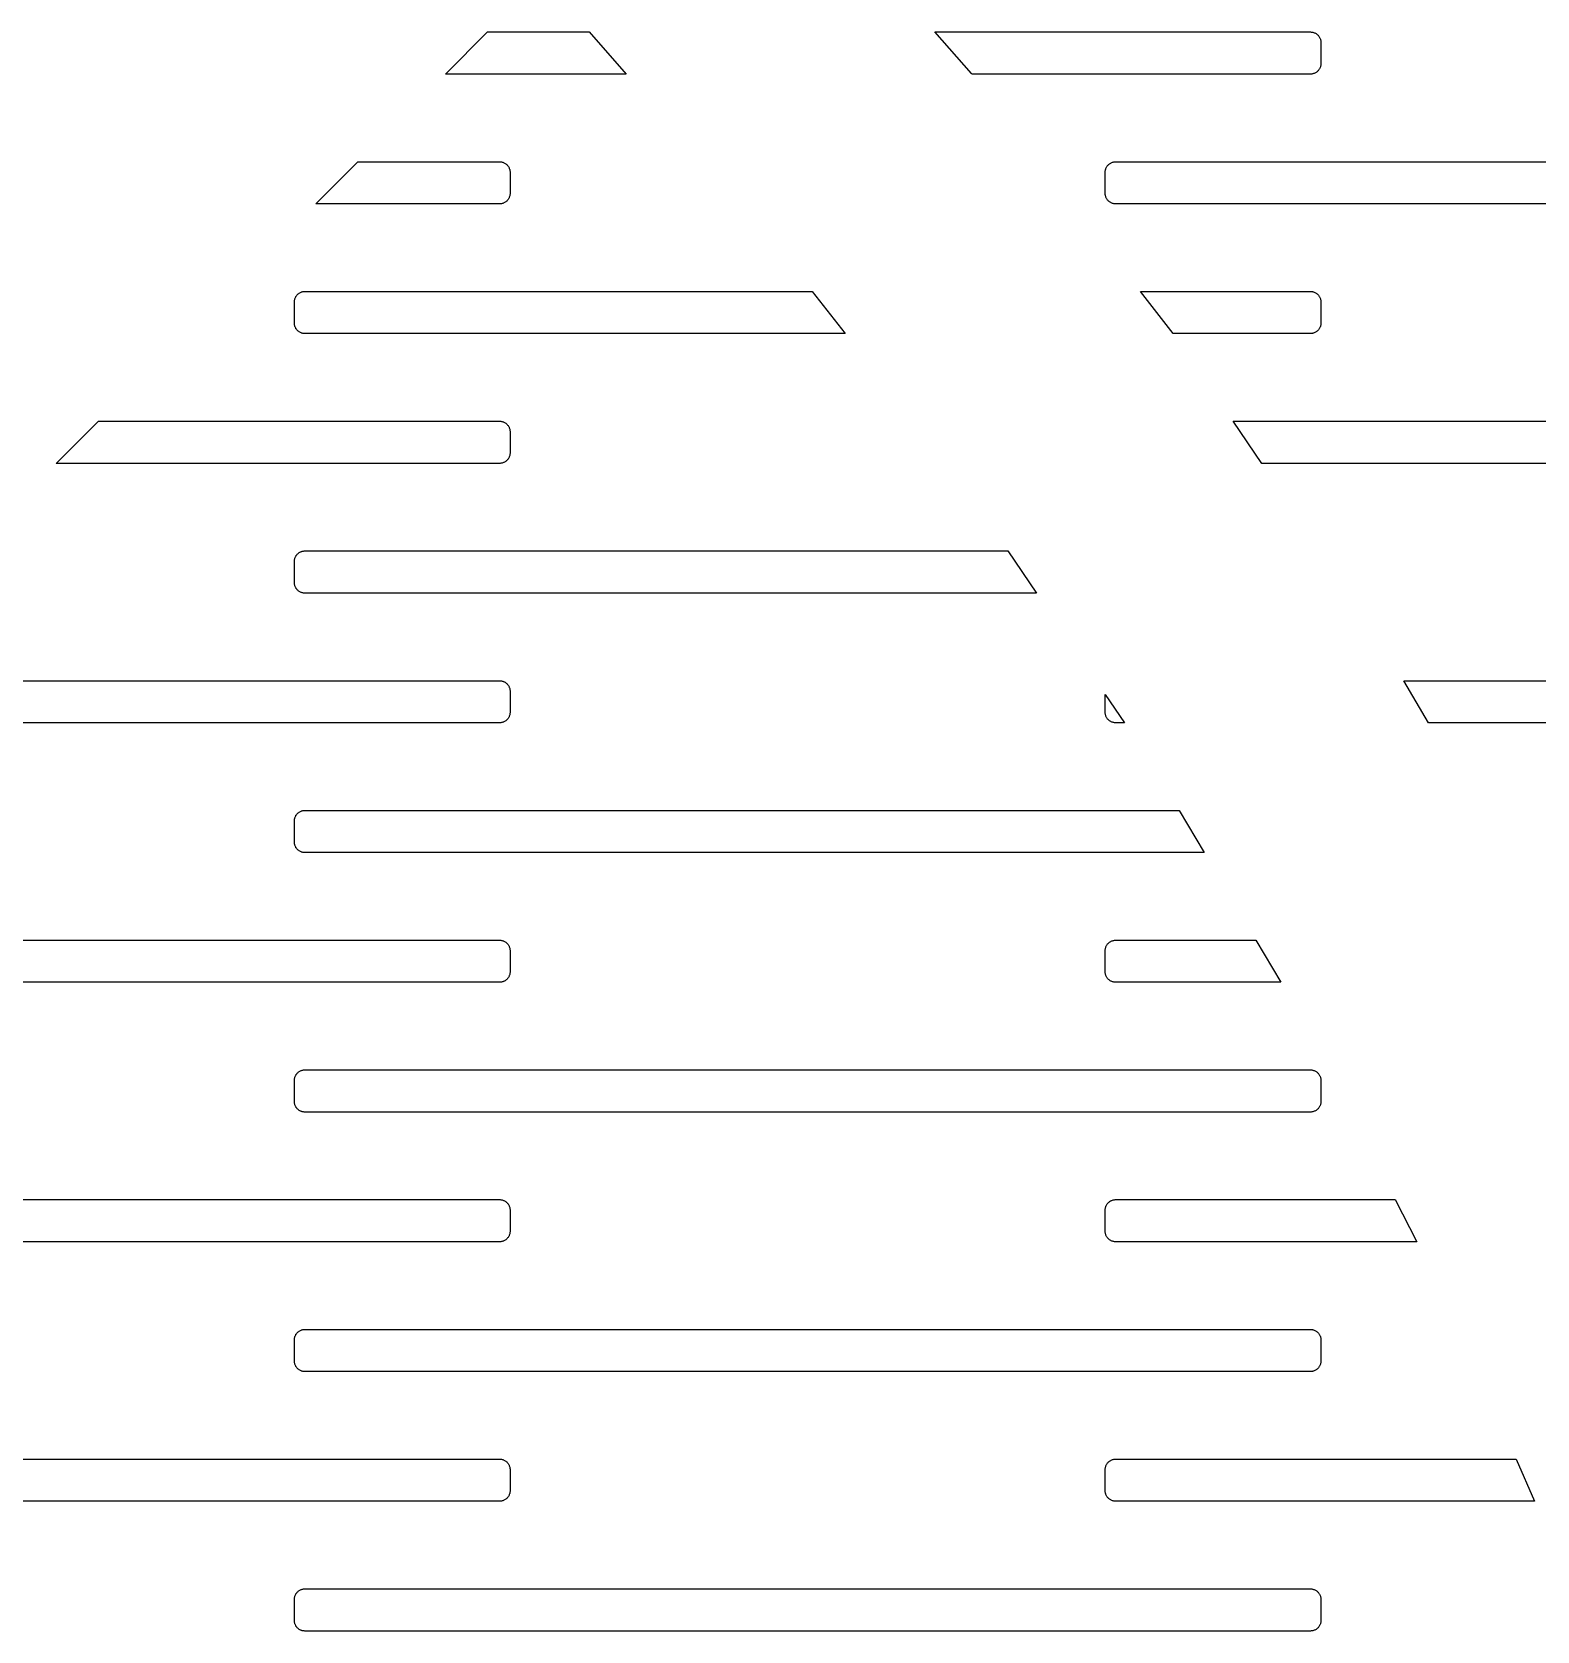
# Model space of a CAD drawing. Header units: metres. Extents: x -218 to 218, y -218 to 218.
# Drawn here: x 97.59 to 143.99, y 56.68 to 105.98 of the extents above; entities that cross this region are included whole.
import ezdxf

# ---------------------------------------------------------------- set-up
doc = ezdxf.new("R2010")
doc.units = ezdxf.units.M

msp = doc.modelspace()

# ---------------------------------------------------------------- linework, layer by layer
for p, q in [((110.335, 104.678), (111.635, 105.978)), ((111.635, 105.978), (114.765, 105.978)), ((114.765, 105.978), (115.911, 104.678)), ((126.555, 104.696), (125.425, 105.978)), ((125.425, 105.978), (137.003, 105.978)), ((137.003, 105.978), (137.023, 105.977)), ((137.023, 105.977), (137.044, 105.975)), ((137.044, 105.975), (137.064, 105.972)), ((137.064, 105.972), (137.084, 105.968)), ((137.084, 105.968), (137.103, 105.962)), ((137.103, 105.962), (137.122, 105.955)), ((137.122, 105.955), (137.141, 105.947)), ((137.141, 105.947), (137.159, 105.938)), ((137.159, 105.938), (137.177, 105.927)), ((137.177, 105.927), (137.194, 105.916)), ((137.194, 105.916), (137.21, 105.903)), ((137.21, 105.903), (137.225, 105.89)), ((137.225, 105.89), (137.24, 105.875)), ((137.24, 105.875), (137.253, 105.86)), ((137.253, 105.86), (137.266, 105.844)), ((137.266, 105.844), (137.277, 105.827)), ((137.277, 105.827), (137.288, 105.809)), ((137.288, 105.809), (137.297, 105.791)), ((137.297, 105.791), (137.305, 105.772)), ((137.305, 105.772), (137.312, 105.753)), ((137.312, 105.753), (137.318, 105.734)), ((137.318, 105.734), (137.322, 105.714)), ((137.322, 105.714), (137.325, 105.694)), ((137.325, 105.694), (137.327, 105.673)), ((137.327, 105.673), (137.328, 105.653)), ((137.328, 105.653), (137.328, 105.003)), ((115.911, 104.678), (110.335, 104.678)), ((126.569, 104.678), (126.555, 104.696)), ((137.003, 104.678), (126.569, 104.678)), ((137.023, 104.678), (137.003, 104.678)), ((137.044, 104.68), (137.023, 104.678)), ((137.064, 104.684), (137.044, 104.68)), ((137.084, 104.688), (137.064, 104.684)), ((137.103, 104.694), (137.084, 104.688)), ((137.122, 104.701), (137.103, 104.694)), ((137.141, 104.709), (137.122, 104.701)), ((137.159, 104.718), (137.141, 104.709)), ((137.177, 104.728), (137.159, 104.718)), ((137.194, 104.74), (137.177, 104.728)), ((137.21, 104.752), (137.194, 104.74)), ((137.225, 104.766), (137.21, 104.752)), ((137.24, 104.78), (137.225, 104.766)), ((137.253, 104.796), (137.24, 104.78)), ((137.266, 104.812), (137.253, 104.796)), ((137.277, 104.829), (137.266, 104.812)), ((137.288, 104.846), (137.277, 104.829)), ((137.297, 104.864), (137.288, 104.846)), ((137.305, 104.883), (137.297, 104.864)), ((137.312, 104.902), (137.305, 104.883)), ((137.318, 104.922), (137.312, 104.902)), ((137.322, 104.942), (137.318, 104.922)), ((137.325, 104.962), (137.322, 104.942)), ((137.327, 104.982), (137.325, 104.962)), ((137.328, 105.003), (137.327, 104.982)), ((106.335, 100.678), (107.635, 101.978)), ((107.635, 101.978), (112.003, 101.978)), ((112.003, 101.978), (112.023, 101.977)), ((112.023, 101.977), (112.044, 101.975)), ((112.044, 101.975), (112.064, 101.972)), ((112.064, 101.972), (112.084, 101.968)), ((112.084, 101.968), (112.103, 101.962)), ((112.103, 101.962), (112.122, 101.955)), ((112.122, 101.955), (112.141, 101.947)), ((112.141, 101.947), (112.159, 101.938)), ((112.159, 101.938), (112.177, 101.927)), ((112.177, 101.927), (112.194, 101.916)), ((112.194, 101.916), (112.21, 101.903)), ((112.21, 101.903), (112.225, 101.89)), ((112.225, 101.89), (112.24, 101.875)), ((112.24, 101.875), (112.253, 101.86)), ((112.253, 101.86), (112.266, 101.844)), ((112.266, 101.844), (112.277, 101.827)), ((112.277, 101.827), (112.288, 101.809)), ((112.288, 101.809), (112.297, 101.791)), ((112.297, 101.791), (112.305, 101.772)), ((112.305, 101.772), (112.312, 101.753)), ((112.312, 101.753), (112.318, 101.734)), ((112.318, 101.734), (112.322, 101.714)), ((112.322, 101.714), (112.325, 101.694)), ((112.325, 101.694), (112.327, 101.673)), ((112.327, 101.673), (112.328, 101.653)), ((112.328, 101.653), (112.328, 101.003)), ((130.678, 101.673), (130.68, 101.694)), ((130.678, 101.653), (130.678, 101.673)), ((130.678, 101.003), (130.678, 101.653)), ((130.68, 101.694), (130.684, 101.714)), ((130.684, 101.714), (130.688, 101.734)), ((130.688, 101.734), (130.694, 101.753)), ((130.694, 101.753), (130.701, 101.772)), ((130.701, 101.772), (130.709, 101.791)), ((130.709, 101.791), (130.718, 101.809)), ((130.718, 101.809), (130.728, 101.827)), ((130.728, 101.827), (130.74, 101.844)), ((130.74, 101.844), (130.752, 101.86)), ((130.752, 101.86), (130.766, 101.875)), ((130.766, 101.875), (130.78, 101.89)), ((130.78, 101.89), (130.796, 101.903)), ((130.796, 101.903), (130.812, 101.916)), ((130.812, 101.916), (130.829, 101.927)), ((130.829, 101.927), (130.846, 101.938)), ((130.846, 101.938), (130.864, 101.947)), ((130.864, 101.947), (130.883, 101.955)), ((130.883, 101.955), (130.902, 101.962)), ((130.902, 101.962), (130.922, 101.968)), ((130.922, 101.968), (130.942, 101.972)), ((130.942, 101.972), (130.962, 101.975)), ((130.962, 101.975), (130.982, 101.977)), ((130.982, 101.977), (131.003, 101.978)), ((131.003, 101.978), (162.003, 101.978)), ((112.003, 100.678), (106.335, 100.678)), ((112.023, 100.678), (112.003, 100.678)), ((112.044, 100.68), (112.023, 100.678)), ((112.064, 100.684), (112.044, 100.68)), ((112.084, 100.688), (112.064, 100.684)), ((112.103, 100.694), (112.084, 100.688)), ((112.122, 100.701), (112.103, 100.694)), ((112.141, 100.709), (112.122, 100.701)), ((112.159, 100.718), (112.141, 100.709)), ((112.177, 100.728), (112.159, 100.718)), ((112.194, 100.74), (112.177, 100.728)), ((112.21, 100.752), (112.194, 100.74)), ((112.225, 100.766), (112.21, 100.752)), ((112.24, 100.78), (112.225, 100.766)), ((112.253, 100.796), (112.24, 100.78)), ((112.266, 100.812), (112.253, 100.796)), ((112.277, 100.829), (112.266, 100.812)), ((112.288, 100.846), (112.277, 100.829)), ((112.297, 100.864), (112.288, 100.846)), ((112.305, 100.883), (112.297, 100.864)), ((112.312, 100.902), (112.305, 100.883)), ((112.318, 100.922), (112.312, 100.902)), ((112.322, 100.942), (112.318, 100.922)), ((112.325, 100.962), (112.322, 100.942)), ((112.327, 100.982), (112.325, 100.962)), ((112.328, 101.003), (112.327, 100.982)), ((130.678, 100.982), (130.678, 101.003)), ((130.68, 100.962), (130.678, 100.982)), ((130.684, 100.942), (130.68, 100.962)), ((130.688, 100.922), (130.684, 100.942)), ((130.694, 100.902), (130.688, 100.922)), ((130.701, 100.883), (130.694, 100.902)), ((130.709, 100.864), (130.701, 100.883)), ((130.718, 100.846), (130.709, 100.864)), ((130.728, 100.829), (130.718, 100.846)), ((130.74, 100.812), (130.728, 100.829)), ((130.752, 100.796), (130.74, 100.812)), ((130.766, 100.78), (130.752, 100.796)), ((130.78, 100.766), (130.766, 100.78)), ((130.796, 100.752), (130.78, 100.766)), ((130.812, 100.74), (130.796, 100.752)), ((130.829, 100.728), (130.812, 100.74)), ((130.846, 100.718), (130.829, 100.728)), ((130.864, 100.709), (130.846, 100.718)), ((130.883, 100.701), (130.864, 100.709)), ((130.902, 100.694), (130.883, 100.701)), ((130.922, 100.688), (130.902, 100.694)), ((130.942, 100.684), (130.922, 100.688)), ((130.962, 100.68), (130.942, 100.684)), ((130.982, 100.678), (130.962, 100.68)), ((131.003, 100.678), (130.982, 100.678)), ((162.003, 100.678), (131.003, 100.678)), ((105.678, 97.6732), (105.68, 97.6935)), ((105.678, 97.6528), (105.678, 97.6732)), ((105.678, 97.0028), (105.678, 97.6528)), ((105.68, 97.6935), (105.684, 97.7137)), ((105.684, 97.7137), (105.688, 97.7336)), ((105.688, 97.7336), (105.694, 97.7532)), ((105.694, 97.7532), (105.701, 97.7724)), ((105.701, 97.7724), (105.709, 97.7912)), ((105.709, 97.7912), (105.718, 97.8094)), ((105.718, 97.8094), (105.728, 97.8269)), ((105.728, 97.8269), (105.74, 97.8438)), ((105.74, 97.8438), (105.752, 97.86)), ((105.752, 97.86), (105.766, 97.8753)), ((105.766, 97.8753), (105.78, 97.8897)), ((105.78, 97.8897), (105.796, 97.9032)), ((105.796, 97.9032), (105.812, 97.9157)), ((105.812, 97.9157), (105.829, 97.9272)), ((105.829, 97.9272), (105.846, 97.9376)), ((105.846, 97.9376), (105.864, 97.9469)), ((105.864, 97.9469), (105.883, 97.955)), ((105.883, 97.955), (105.902, 97.9619)), ((105.902, 97.9619), (105.922, 97.9676)), ((105.922, 97.9676), (105.942, 97.972)), ((105.942, 97.972), (105.962, 97.9752)), ((105.962, 97.9752), (105.982, 97.9772)), ((105.982, 97.9772), (106.003, 97.9778)), ((106.003, 97.9778), (121.646, 97.9778)), ((121.646, 97.9778), (122.655, 96.6778)), ((132.774, 96.6778), (131.766, 97.9778)), ((131.766, 97.9778), (137.003, 97.9778)), ((137.003, 97.9778), (137.023, 97.9772)), ((137.023, 97.9772), (137.044, 97.9752)), ((137.044, 97.9752), (137.064, 97.972)), ((137.064, 97.972), (137.084, 97.9676)), ((137.084, 97.9676), (137.103, 97.9619)), ((137.103, 97.9619), (137.122, 97.955)), ((137.122, 97.955), (137.141, 97.9469)), ((137.141, 97.9469), (137.159, 97.9376)), ((137.159, 97.9376), (137.177, 97.9272)), ((137.177, 97.9272), (137.194, 97.9157)), ((137.194, 97.9157), (137.21, 97.9032)), ((137.21, 97.9032), (137.225, 97.8897)), ((137.225, 97.8897), (137.24, 97.8753)), ((137.24, 97.8753), (137.253, 97.86)), ((137.253, 97.86), (137.266, 97.8438)), ((137.266, 97.8438), (137.277, 97.8269)), ((137.277, 97.8269), (137.288, 97.8094)), ((137.288, 97.8094), (137.297, 97.7912)), ((137.297, 97.7912), (137.305, 97.7724)), ((137.305, 97.7724), (137.312, 97.7532)), ((137.312, 97.7532), (137.318, 97.7336)), ((137.318, 97.7336), (137.322, 97.7137)), ((137.322, 97.7137), (137.325, 97.6935)), ((137.325, 97.6935), (137.327, 97.6732)), ((137.327, 97.6732), (137.328, 97.6528)), ((137.328, 97.6528), (137.328, 97.0028)), ((105.678, 96.9824), (105.678, 97.0028)), ((105.68, 96.9621), (105.678, 96.9824)), ((105.684, 96.9419), (105.68, 96.9621)), ((105.688, 96.922), (105.684, 96.9419)), ((105.694, 96.9024), (105.688, 96.922)), ((105.701, 96.8831), (105.694, 96.9024)), ((105.709, 96.8644), (105.701, 96.8831)), ((105.718, 96.8462), (105.709, 96.8644)), ((105.728, 96.8287), (105.718, 96.8462)), ((105.74, 96.8118), (105.728, 96.8287)), ((105.752, 96.7956), (105.74, 96.8118)), ((105.766, 96.7803), (105.752, 96.7956)), ((105.78, 96.7659), (105.766, 96.7803)), ((105.796, 96.7524), (105.78, 96.7659)), ((105.812, 96.7399), (105.796, 96.7524)), ((105.829, 96.7284), (105.812, 96.7399)), ((105.846, 96.718), (105.829, 96.7284)), ((105.864, 96.7087), (105.846, 96.718)), ((105.883, 96.7006), (105.864, 96.7087)), ((105.902, 96.6937), (105.883, 96.7006)), ((105.922, 96.688), (105.902, 96.6937)), ((105.942, 96.6835), (105.922, 96.688)), ((105.962, 96.6804), (105.942, 96.6835)), ((105.982, 96.6784), (105.962, 96.6804)), ((106.003, 96.6778), (105.982, 96.6784)), ((122.655, 96.6778), (106.003, 96.6778)), ((137.003, 96.6778), (132.774, 96.6778)), ((137.023, 96.6784), (137.003, 96.6778)), ((137.044, 96.6804), (137.023, 96.6784)), ((137.064, 96.6835), (137.044, 96.6804)), ((137.084, 96.688), (137.064, 96.6835)), ((137.103, 96.6937), (137.084, 96.688)), ((137.122, 96.7006), (137.103, 96.6937)), ((137.141, 96.7087), (137.122, 96.7006)), ((137.159, 96.718), (137.141, 96.7087)), ((137.177, 96.7284), (137.159, 96.718)), ((137.194, 96.7399), (137.177, 96.7284)), ((137.21, 96.7524), (137.194, 96.7399)), ((137.225, 96.7659), (137.21, 96.7524)), ((137.24, 96.7803), (137.225, 96.7659)), ((137.253, 96.7956), (137.24, 96.7803)), ((137.266, 96.8118), (137.253, 96.7956)), ((137.277, 96.8287), (137.266, 96.8118)), ((137.288, 96.8462), (137.277, 96.8287)), ((137.297, 96.8644), (137.288, 96.8462)), ((137.305, 96.8831), (137.297, 96.8644)), ((137.312, 96.9024), (137.305, 96.8831)), ((137.318, 96.922), (137.312, 96.9024)), ((137.322, 96.9419), (137.318, 96.922)), ((137.325, 96.9621), (137.322, 96.9419)), ((137.327, 96.9824), (137.325, 96.9621)), ((137.328, 97.0028), (137.327, 96.9824)), ((98.3347, 92.6778), (99.6346, 93.9778)), ((99.6346, 93.9778), (112.003, 93.9778)), ((112.003, 93.9778), (112.023, 93.9772)), ((112.023, 93.9772), (112.044, 93.9752)), ((112.044, 93.9752), (112.064, 93.972)), ((112.064, 93.972), (112.084, 93.9676)), ((112.084, 93.9676), (112.103, 93.9619)), ((112.103, 93.9619), (112.122, 93.955)), ((112.122, 93.955), (112.141, 93.9469)), ((112.141, 93.9469), (112.159, 93.9376)), ((112.159, 93.9376), (112.177, 93.9272)), ((112.177, 93.9272), (112.194, 93.9157)), ((112.194, 93.9157), (112.21, 93.9032)), ((112.21, 93.9032), (112.225, 93.8897)), ((112.225, 93.8897), (112.24, 93.8753)), ((112.24, 93.8753), (112.253, 93.86)), ((112.253, 93.86), (112.266, 93.8438)), ((112.266, 93.8438), (112.277, 93.8269)), ((112.277, 93.8269), (112.288, 93.8094)), ((112.288, 93.8094), (112.297, 93.7912)), ((112.297, 93.7912), (112.305, 93.7724)), ((112.305, 93.7724), (112.312, 93.7532)), ((112.312, 93.7532), (112.318, 93.7336)), ((112.318, 93.7336), (112.322, 93.7137)), ((112.322, 93.7137), (112.325, 93.6935)), ((112.325, 93.6935), (112.327, 93.6732)), ((112.327, 93.6732), (112.328, 93.6528)), ((135.506, 92.6778), (134.622, 93.9778)), ((134.622, 93.9778), (162.003, 93.9778)), ((112.328, 93.6528), (112.328, 93.0028)), ((112.084, 92.688), (112.064, 92.6835)), ((112.103, 92.6937), (112.084, 92.688)), ((112.122, 92.7006), (112.103, 92.6937)), ((112.141, 92.7087), (112.122, 92.7006)), ((112.159, 92.718), (112.141, 92.7087)), ((112.177, 92.7284), (112.159, 92.718)), ((112.194, 92.7399), (112.177, 92.7284)), ((112.21, 92.7524), (112.194, 92.7399)), ((112.225, 92.7659), (112.21, 92.7524)), ((112.24, 92.7803), (112.225, 92.7659)), ((112.253, 92.7956), (112.24, 92.7803)), ((112.266, 92.8118), (112.253, 92.7956)), ((112.277, 92.8287), (112.266, 92.8118)), ((112.288, 92.8462), (112.277, 92.8287)), ((112.297, 92.8644), (112.288, 92.8462)), ((112.305, 92.8831), (112.297, 92.8644)), ((112.312, 92.9024), (112.305, 92.8831)), ((112.318, 92.922), (112.312, 92.9024)), ((112.322, 92.9419), (112.318, 92.922)), ((112.325, 92.9621), (112.322, 92.9419)), ((112.327, 92.9824), (112.325, 92.9621)), ((112.328, 93.0028), (112.327, 92.9824)), ((112.003, 92.6778), (98.3347, 92.6778)), ((112.023, 92.6784), (112.003, 92.6778)), ((112.044, 92.6804), (112.023, 92.6784)), ((112.064, 92.6835), (112.044, 92.6804)), ((162.003, 92.6778), (135.506, 92.6778)), ((105.684, 89.7137), (105.688, 89.7336)), ((105.688, 89.7336), (105.694, 89.7532)), ((105.694, 89.7532), (105.701, 89.7724)), ((105.701, 89.7724), (105.709, 89.7912)), ((105.709, 89.7912), (105.718, 89.8094)), ((105.718, 89.8094), (105.728, 89.8269)), ((105.728, 89.8269), (105.74, 89.8438)), ((105.74, 89.8438), (105.752, 89.86)), ((105.752, 89.86), (105.766, 89.8753)), ((105.766, 89.8753), (105.78, 89.8897)), ((105.78, 89.8897), (105.796, 89.9032)), ((105.796, 89.9032), (105.812, 89.9157)), ((105.812, 89.9157), (105.829, 89.9272)), ((105.829, 89.9272), (105.846, 89.9376)), ((105.846, 89.9376), (105.864, 89.9469)), ((105.864, 89.9469), (105.883, 89.955)), ((105.883, 89.955), (105.902, 89.9619)), ((105.902, 89.9619), (105.922, 89.9676)), ((105.922, 89.9676), (105.942, 89.972)), ((105.942, 89.972), (105.962, 89.9752)), ((105.962, 89.9752), (105.982, 89.9772)), ((105.982, 89.9772), (106.003, 89.9778)), ((106.003, 89.9778), (127.673, 89.9778)), ((127.673, 89.9778), (128.556, 88.6778)), ((105.678, 89.6732), (105.68, 89.6935)), ((105.678, 89.6528), (105.678, 89.6732)), ((105.678, 89.0028), (105.678, 89.6528)), ((105.68, 89.6935), (105.684, 89.7137)), ((105.678, 88.9824), (105.678, 89.0028)), ((105.68, 88.9621), (105.678, 88.9824)), ((105.684, 88.9419), (105.68, 88.9621)), ((105.688, 88.922), (105.684, 88.9419)), ((105.694, 88.9024), (105.688, 88.922)), ((105.701, 88.8831), (105.694, 88.9024)), ((105.709, 88.8644), (105.701, 88.8831)), ((105.718, 88.8462), (105.709, 88.8644)), ((105.728, 88.8287), (105.718, 88.8462)), ((105.74, 88.8118), (105.728, 88.8287)), ((105.752, 88.7956), (105.74, 88.8118)), ((105.766, 88.7803), (105.752, 88.7956)), ((105.78, 88.7659), (105.766, 88.7803)), ((105.796, 88.7524), (105.78, 88.7659)), ((105.812, 88.7399), (105.796, 88.7524)), ((105.829, 88.7284), (105.812, 88.7399)), ((105.846, 88.718), (105.829, 88.7284)), ((105.864, 88.7087), (105.846, 88.718)), ((105.883, 88.7006), (105.864, 88.7087)), ((105.902, 88.6937), (105.883, 88.7006)), ((105.922, 88.688), (105.902, 88.6937)), ((105.942, 88.6835), (105.922, 88.688)), ((105.962, 88.6804), (105.942, 88.6835)), ((105.982, 88.6784), (105.962, 88.6804)), ((106.003, 88.6778), (105.982, 88.6784)), ((128.556, 88.6778), (106.003, 88.6778)), ((91.6346, 85.9778), (112.003, 85.9778)), ((112.003, 85.9778), (112.023, 85.9772)), ((112.023, 85.9772), (112.044, 85.9752)), ((112.044, 85.9752), (112.064, 85.972)), ((112.064, 85.972), (112.084, 85.9676)), ((112.084, 85.9676), (112.103, 85.9619)), ((112.103, 85.9619), (112.122, 85.955)), ((112.122, 85.955), (112.141, 85.9469)), ((112.141, 85.9469), (112.159, 85.9376)), ((112.159, 85.9376), (112.177, 85.9272)), ((112.177, 85.9272), (112.194, 85.9157)), ((112.194, 85.9157), (112.21, 85.9032)), ((112.21, 85.9032), (112.225, 85.8897)), ((112.225, 85.8897), (112.24, 85.8753)), ((112.24, 85.8753), (112.253, 85.86)), ((112.253, 85.86), (112.266, 85.8438)), ((112.266, 85.8438), (112.277, 85.8269)), ((112.277, 85.8269), (112.288, 85.8094)), ((112.288, 85.8094), (112.297, 85.7912)), ((112.297, 85.7912), (112.305, 85.7724)), ((140.649, 84.6778), (139.88, 85.9778)), ((139.88, 85.9778), (162.003, 85.9778)), ((112.305, 85.7724), (112.312, 85.7532)), ((112.312, 85.7532), (112.318, 85.7336)), ((112.318, 85.7336), (112.322, 85.7137)), ((112.322, 85.7137), (112.325, 85.6935)), ((112.325, 85.6935), (112.327, 85.6732)), ((112.327, 85.6732), (112.328, 85.6528)), ((112.328, 85.6528), (112.328, 85.0028)), ((130.678, 85.0028), (130.678, 85.5562)), ((130.678, 85.5562), (131.275, 84.6778)), ((112.266, 84.8118), (112.253, 84.7956)), ((112.277, 84.8287), (112.266, 84.8118)), ((112.288, 84.8462), (112.277, 84.8287)), ((112.297, 84.8644), (112.288, 84.8462)), ((112.305, 84.8831), (112.297, 84.8644)), ((112.312, 84.9024), (112.305, 84.8831)), ((112.318, 84.922), (112.312, 84.9024)), ((112.322, 84.9419), (112.318, 84.922)), ((112.325, 84.9621), (112.322, 84.9419)), ((112.327, 84.9824), (112.325, 84.9621)), ((112.328, 85.0028), (112.327, 84.9824)), ((130.678, 84.9824), (130.678, 85.0028)), ((130.68, 84.9621), (130.678, 84.9824)), ((130.684, 84.9419), (130.68, 84.9621)), ((130.688, 84.922), (130.684, 84.9419)), ((130.694, 84.9024), (130.688, 84.922)), ((130.701, 84.8831), (130.694, 84.9024)), ((130.709, 84.8644), (130.701, 84.8831)), ((130.718, 84.8462), (130.709, 84.8644)), ((130.728, 84.8287), (130.718, 84.8462)), ((130.74, 84.8118), (130.728, 84.8287)), ((130.752, 84.7956), (130.74, 84.8118)), ((112.003, 84.6778), (90.3347, 84.6778)), ((112.023, 84.6784), (112.003, 84.6778)), ((112.044, 84.6804), (112.023, 84.6784)), ((112.064, 84.6835), (112.044, 84.6804)), ((112.084, 84.688), (112.064, 84.6835)), ((112.103, 84.6937), (112.084, 84.688)), ((112.122, 84.7006), (112.103, 84.6937)), ((112.141, 84.7087), (112.122, 84.7006)), ((112.159, 84.718), (112.141, 84.7087)), ((112.177, 84.7284), (112.159, 84.718)), ((112.194, 84.7399), (112.177, 84.7284)), ((112.21, 84.7524), (112.194, 84.7399)), ((112.225, 84.7659), (112.21, 84.7524)), ((112.24, 84.7803), (112.225, 84.7659)), ((112.253, 84.7956), (112.24, 84.7803)), ((130.766, 84.7803), (130.752, 84.7956)), ((130.78, 84.7659), (130.766, 84.7803)), ((130.796, 84.7524), (130.78, 84.7659)), ((130.812, 84.7399), (130.796, 84.7524)), ((130.829, 84.7284), (130.812, 84.7399)), ((130.846, 84.718), (130.829, 84.7284)), ((130.864, 84.7087), (130.846, 84.718)), ((130.883, 84.7006), (130.864, 84.7087)), ((130.902, 84.6937), (130.883, 84.7006)), ((130.922, 84.688), (130.902, 84.6937)), ((130.942, 84.6835), (130.922, 84.688)), ((130.962, 84.6804), (130.942, 84.6835)), ((130.982, 84.6784), (130.962, 84.6804)), ((131.003, 84.6778), (130.982, 84.6784)), ((131.275, 84.6778), (131.003, 84.6778)), ((162.003, 84.6778), (140.649, 84.6778)), ((105.728, 81.8269), (105.74, 81.8438)), ((105.74, 81.8438), (105.752, 81.86)), ((105.752, 81.86), (105.766, 81.8753)), ((105.766, 81.8753), (105.78, 81.8897)), ((105.78, 81.8897), (105.796, 81.9032)), ((105.796, 81.9032), (105.812, 81.9157)), ((105.812, 81.9157), (105.829, 81.9272)), ((105.829, 81.9272), (105.846, 81.9376)), ((105.846, 81.9376), (105.864, 81.9469)), ((105.864, 81.9469), (105.883, 81.955)), ((105.883, 81.955), (105.902, 81.9619)), ((105.902, 81.9619), (105.922, 81.9676)), ((105.922, 81.9676), (105.942, 81.972)), ((105.942, 81.972), (105.962, 81.9752)), ((105.962, 81.9752), (105.982, 81.9772)), ((105.982, 81.9772), (106.003, 81.9778)), ((106.003, 81.9778), (132.956, 81.9778)), ((132.956, 81.9778), (133.725, 80.6778)), ((105.678, 81.6732), (105.68, 81.6935)), ((105.678, 81.6528), (105.678, 81.6732)), ((105.678, 81.0028), (105.678, 81.6528)), ((105.68, 81.6935), (105.684, 81.7137)), ((105.684, 81.7137), (105.688, 81.7336)), ((105.688, 81.7336), (105.694, 81.7532)), ((105.694, 81.7532), (105.701, 81.7724)), ((105.701, 81.7724), (105.709, 81.7912)), ((105.709, 81.7912), (105.718, 81.8094)), ((105.718, 81.8094), (105.728, 81.8269)), ((105.678, 80.9824), (105.678, 81.0028)), ((105.68, 80.9621), (105.678, 80.9824)), ((105.684, 80.9419), (105.68, 80.9621)), ((105.688, 80.922), (105.684, 80.9419)), ((105.694, 80.9024), (105.688, 80.922)), ((105.701, 80.8831), (105.694, 80.9024)), ((105.709, 80.8644), (105.701, 80.8831)), ((105.718, 80.8462), (105.709, 80.8644)), ((105.728, 80.8287), (105.718, 80.8462)), ((105.74, 80.8118), (105.728, 80.8287)), ((105.752, 80.7956), (105.74, 80.8118)), ((105.766, 80.7803), (105.752, 80.7956)), ((105.78, 80.7659), (105.766, 80.7803)), ((105.796, 80.7524), (105.78, 80.7659)), ((105.812, 80.7399), (105.796, 80.7524)), ((105.829, 80.7284), (105.812, 80.7399)), ((105.846, 80.718), (105.829, 80.7284)), ((105.864, 80.7087), (105.846, 80.718)), ((105.883, 80.7006), (105.864, 80.7087)), ((105.902, 80.6937), (105.883, 80.7006)), ((105.922, 80.688), (105.902, 80.6937)), ((105.942, 80.6835), (105.922, 80.688)), ((105.962, 80.6804), (105.942, 80.6835)), ((105.982, 80.6784), (105.962, 80.6804)), ((106.003, 80.6778), (105.982, 80.6784)), ((133.725, 80.6778), (106.003, 80.6778)), ((83.6346, 77.9778), (112.003, 77.9778)), ((112.003, 77.9778), (112.023, 77.9772)), ((112.023, 77.9772), (112.044, 77.9752)), ((112.044, 77.9752), (112.064, 77.972)), ((112.064, 77.972), (112.084, 77.9676)), ((112.084, 77.9676), (112.103, 77.9619)), ((112.103, 77.9619), (112.122, 77.955)), ((112.122, 77.955), (112.141, 77.9469)), ((112.141, 77.9469), (112.159, 77.9376)), ((112.159, 77.9376), (112.177, 77.9272)), ((112.177, 77.9272), (112.194, 77.9157)), ((112.194, 77.9157), (112.21, 77.9032)), ((112.21, 77.9032), (112.225, 77.8897)), ((130.78, 77.8897), (130.796, 77.9032)), ((130.796, 77.9032), (130.812, 77.9157)), ((130.812, 77.9157), (130.829, 77.9272)), ((130.829, 77.9272), (130.846, 77.9376)), ((130.846, 77.9376), (130.864, 77.9469)), ((130.864, 77.9469), (130.883, 77.955)), ((130.883, 77.955), (130.902, 77.9619)), ((130.902, 77.9619), (130.922, 77.9676)), ((130.922, 77.9676), (130.942, 77.972)), ((130.942, 77.972), (130.962, 77.9752)), ((130.962, 77.9752), (130.982, 77.9772)), ((130.982, 77.9772), (131.003, 77.9778)), ((131.003, 77.9778), (135.321, 77.9778)), ((135.321, 77.9778), (136.09, 76.6778)), ((112.225, 77.8897), (112.24, 77.8753)), ((112.24, 77.8753), (112.253, 77.86)), ((112.253, 77.86), (112.266, 77.8438)), ((112.266, 77.8438), (112.277, 77.8269)), ((112.277, 77.8269), (112.288, 77.8094)), ((112.288, 77.8094), (112.297, 77.7912)), ((112.297, 77.7912), (112.305, 77.7724)), ((112.305, 77.7724), (112.312, 77.7532)), ((112.312, 77.7532), (112.318, 77.7336)), ((112.318, 77.7336), (112.322, 77.7137)), ((112.322, 77.7137), (112.325, 77.6935)), ((112.325, 77.6935), (112.327, 77.6732)), ((112.327, 77.6732), (112.328, 77.6528)), ((112.328, 77.6528), (112.328, 77.0028)), ((130.678, 77.6732), (130.68, 77.6935)), ((130.678, 77.6528), (130.678, 77.6732)), ((130.678, 77.0028), (130.678, 77.6528)), ((130.68, 77.6935), (130.684, 77.7137)), ((130.684, 77.7137), (130.688, 77.7336)), ((130.688, 77.7336), (130.694, 77.7532)), ((130.694, 77.7532), (130.701, 77.7724)), ((130.701, 77.7724), (130.709, 77.7912)), ((130.709, 77.7912), (130.718, 77.8094)), ((130.718, 77.8094), (130.728, 77.8269)), ((130.728, 77.8269), (130.74, 77.8438)), ((130.74, 77.8438), (130.752, 77.86)), ((130.752, 77.86), (130.766, 77.8753)), ((130.766, 77.8753), (130.78, 77.8897)), ((112.318, 76.922), (112.312, 76.9024)), ((112.322, 76.9419), (112.318, 76.922)), ((112.325, 76.9621), (112.322, 76.9419)), ((112.327, 76.9824), (112.325, 76.9621)), ((112.328, 77.0028), (112.327, 76.9824)), ((130.678, 76.9824), (130.678, 77.0028)), ((130.68, 76.9621), (130.678, 76.9824)), ((130.684, 76.9419), (130.68, 76.9621)), ((130.688, 76.922), (130.684, 76.9419)), ((130.694, 76.9024), (130.688, 76.922)), ((112.003, 76.6778), (82.3347, 76.6778)), ((112.023, 76.6784), (112.003, 76.6778)), ((112.044, 76.6804), (112.023, 76.6784)), ((112.064, 76.6835), (112.044, 76.6804)), ((112.084, 76.688), (112.064, 76.6835)), ((112.103, 76.6937), (112.084, 76.688)), ((112.122, 76.7006), (112.103, 76.6937)), ((112.141, 76.7087), (112.122, 76.7006)), ((112.159, 76.718), (112.141, 76.7087)), ((112.177, 76.7284), (112.159, 76.718)), ((112.194, 76.7399), (112.177, 76.7284)), ((112.21, 76.7524), (112.194, 76.7399)), ((112.225, 76.7659), (112.21, 76.7524)), ((112.24, 76.7803), (112.225, 76.7659)), ((112.253, 76.7956), (112.24, 76.7803)), ((112.266, 76.8118), (112.253, 76.7956)), ((112.277, 76.8287), (112.266, 76.8118)), ((112.288, 76.8462), (112.277, 76.8287)), ((112.297, 76.8644), (112.288, 76.8462)), ((112.305, 76.8831), (112.297, 76.8644)), ((112.312, 76.9024), (112.305, 76.8831)), ((130.701, 76.8831), (130.694, 76.9024)), ((130.709, 76.8644), (130.701, 76.8831)), ((130.718, 76.8462), (130.709, 76.8644)), ((130.728, 76.8287), (130.718, 76.8462)), ((130.74, 76.8118), (130.728, 76.8287)), ((130.752, 76.7956), (130.74, 76.8118)), ((130.766, 76.7803), (130.752, 76.7956)), ((130.78, 76.7659), (130.766, 76.7803)), ((130.796, 76.7524), (130.78, 76.7659)), ((130.812, 76.7399), (130.796, 76.7524)), ((130.829, 76.7284), (130.812, 76.7399)), ((130.846, 76.718), (130.829, 76.7284)), ((130.864, 76.7087), (130.846, 76.718)), ((130.883, 76.7006), (130.864, 76.7087)), ((130.902, 76.6937), (130.883, 76.7006)), ((130.922, 76.688), (130.902, 76.6937)), ((130.942, 76.6835), (130.922, 76.688)), ((130.962, 76.6804), (130.942, 76.6835)), ((130.982, 76.6784), (130.962, 76.6804)), ((131.003, 76.6778), (130.982, 76.6784)), ((136.09, 76.6778), (131.003, 76.6778)), ((105.864, 73.9469), (105.883, 73.955)), ((105.883, 73.955), (105.902, 73.9619)), ((105.902, 73.9619), (105.922, 73.9676)), ((105.922, 73.9676), (105.942, 73.972)), ((105.942, 73.972), (105.962, 73.9752)), ((105.962, 73.9752), (105.982, 73.9772)), ((105.982, 73.9772), (106.003, 73.9778)), ((106.003, 73.9778), (137.003, 73.9778)), ((137.003, 73.9778), (137.023, 73.9772)), ((137.023, 73.9772), (137.044, 73.9752)), ((137.044, 73.9752), (137.064, 73.972)), ((137.064, 73.972), (137.084, 73.9676)), ((137.084, 73.9676), (137.103, 73.9619)), ((137.103, 73.9619), (137.122, 73.955)), ((137.122, 73.955), (137.141, 73.9469)), ((105.678, 73.6732), (105.68, 73.6935)), ((105.678, 73.6528), (105.678, 73.6732)), ((105.678, 73.0028), (105.678, 73.6528)), ((105.68, 73.6935), (105.684, 73.7137)), ((105.684, 73.7137), (105.688, 73.7336)), ((105.688, 73.7336), (105.694, 73.7532)), ((105.694, 73.7532), (105.701, 73.7724)), ((105.701, 73.7724), (105.709, 73.7912)), ((105.709, 73.7912), (105.718, 73.8094)), ((105.718, 73.8094), (105.728, 73.8269)), ((105.728, 73.8269), (105.74, 73.8438)), ((105.74, 73.8438), (105.752, 73.86)), ((105.752, 73.86), (105.766, 73.8753)), ((105.766, 73.8753), (105.78, 73.8897)), ((105.78, 73.8897), (105.796, 73.9032)), ((105.796, 73.9032), (105.812, 73.9157)), ((105.812, 73.9157), (105.829, 73.9272)), ((105.829, 73.9272), (105.846, 73.9376)), ((105.846, 73.9376), (105.864, 73.9469)), ((137.141, 73.9469), (137.159, 73.9376)), ((137.159, 73.9376), (137.177, 73.9272)), ((137.177, 73.9272), (137.194, 73.9157)), ((137.194, 73.9157), (137.21, 73.9032)), ((137.21, 73.9032), (137.225, 73.8897)), ((137.225, 73.8897), (137.24, 73.8753)), ((137.24, 73.8753), (137.253, 73.86)), ((137.253, 73.86), (137.266, 73.8438)), ((137.266, 73.8438), (137.277, 73.8269)), ((137.277, 73.8269), (137.288, 73.8094)), ((137.288, 73.8094), (137.297, 73.7912)), ((137.297, 73.7912), (137.305, 73.7724)), ((137.305, 73.7724), (137.312, 73.7532)), ((137.312, 73.7532), (137.318, 73.7336)), ((137.318, 73.7336), (137.322, 73.7137)), ((137.322, 73.7137), (137.325, 73.6935)), ((137.325, 73.6935), (137.327, 73.6732)), ((137.327, 73.6732), (137.328, 73.6528)), ((137.328, 73.6528), (137.328, 73.0028)), ((105.678, 72.9824), (105.678, 73.0028)), ((105.68, 72.9621), (105.678, 72.9824)), ((137.327, 72.9824), (137.325, 72.9621)), ((137.328, 73.0028), (137.327, 72.9824)), ((105.684, 72.9419), (105.68, 72.9621)), ((105.688, 72.922), (105.684, 72.9419)), ((105.694, 72.9024), (105.688, 72.922)), ((105.701, 72.8831), (105.694, 72.9024)), ((105.709, 72.8644), (105.701, 72.8831)), ((105.718, 72.8462), (105.709, 72.8644)), ((105.728, 72.8287), (105.718, 72.8462)), ((105.74, 72.8118), (105.728, 72.8287)), ((105.752, 72.7956), (105.74, 72.8118)), ((105.766, 72.7803), (105.752, 72.7956)), ((105.78, 72.7659), (105.766, 72.7803)), ((105.796, 72.7524), (105.78, 72.7659)), ((105.812, 72.7399), (105.796, 72.7524)), ((105.829, 72.7284), (105.812, 72.7399)), ((105.846, 72.718), (105.829, 72.7284)), ((105.864, 72.7087), (105.846, 72.718)), ((105.883, 72.7006), (105.864, 72.7087)), ((105.902, 72.6937), (105.883, 72.7006)), ((105.922, 72.688), (105.902, 72.6937)), ((105.942, 72.6835), (105.922, 72.688)), ((105.962, 72.6804), (105.942, 72.6835)), ((105.982, 72.6784), (105.962, 72.6804)), ((106.003, 72.6778), (105.982, 72.6784)), ((137.003, 72.6778), (106.003, 72.6778)), ((137.023, 72.6784), (137.003, 72.6778)), ((137.044, 72.6804), (137.023, 72.6784)), ((137.064, 72.6835), (137.044, 72.6804)), ((137.084, 72.688), (137.064, 72.6835)), ((137.103, 72.6937), (137.084, 72.688)), ((137.122, 72.7006), (137.103, 72.6937)), ((137.141, 72.7087), (137.122, 72.7006)), ((137.159, 72.718), (137.141, 72.7087)), ((137.177, 72.7284), (137.159, 72.718)), ((137.194, 72.7399), (137.177, 72.7284)), ((137.21, 72.7524), (137.194, 72.7399)), ((137.225, 72.7659), (137.21, 72.7524)), ((137.24, 72.7803), (137.225, 72.7659)), ((137.253, 72.7956), (137.24, 72.7803)), ((137.266, 72.8118), (137.253, 72.7956)), ((137.277, 72.8287), (137.266, 72.8118)), ((137.288, 72.8462), (137.277, 72.8287)), ((137.297, 72.8644), (137.288, 72.8462)), ((137.305, 72.8831), (137.297, 72.8644)), ((137.312, 72.9024), (137.305, 72.8831)), ((137.318, 72.922), (137.312, 72.9024)), ((137.322, 72.9419), (137.318, 72.922)), ((137.325, 72.9621), (137.322, 72.9419)), ((81.0028, 69.9778), (112.003, 69.9778)), ((112.003, 69.9778), (112.023, 69.9772)), ((112.023, 69.9772), (112.044, 69.9752)), ((112.044, 69.9752), (112.064, 69.972)), ((112.064, 69.972), (112.084, 69.9676)), ((112.084, 69.9676), (112.103, 69.9619)), ((112.103, 69.9619), (112.122, 69.955)), ((112.122, 69.955), (112.141, 69.9469)), ((112.141, 69.9469), (112.159, 69.9376)), ((112.159, 69.9376), (112.177, 69.9272)), ((112.177, 69.9272), (112.194, 69.9157)), ((112.194, 69.9157), (112.21, 69.9032)), ((112.21, 69.9032), (112.225, 69.8897)), ((112.225, 69.8897), (112.24, 69.8753)), ((112.24, 69.8753), (112.253, 69.86)), ((112.253, 69.86), (112.266, 69.8438)), ((112.266, 69.8438), (112.277, 69.8269)), ((112.277, 69.8269), (112.288, 69.8094)), ((112.288, 69.8094), (112.297, 69.7912)), ((112.297, 69.7912), (112.305, 69.7724)), ((112.305, 69.7724), (112.312, 69.7532)), ((112.312, 69.7532), (112.318, 69.7336)), ((112.318, 69.7336), (112.322, 69.7137)), ((112.322, 69.7137), (112.325, 69.6935)), ((112.325, 69.6935), (112.327, 69.6732)), ((112.327, 69.6732), (112.328, 69.6528)), ((112.328, 69.6528), (112.328, 69.0028)), ((130.678, 69.6732), (130.68, 69.6935)), ((130.678, 69.6528), (130.678, 69.6732)), ((130.678, 69.0028), (130.678, 69.6528)), ((130.68, 69.6935), (130.684, 69.7137)), ((130.684, 69.7137), (130.688, 69.7336)), ((130.688, 69.7336), (130.694, 69.7532)), ((130.694, 69.7532), (130.701, 69.7724)), ((130.701, 69.7724), (130.709, 69.7912)), ((130.709, 69.7912), (130.718, 69.8094)), ((130.718, 69.8094), (130.728, 69.8269)), ((130.728, 69.8269), (130.74, 69.8438)), ((130.74, 69.8438), (130.752, 69.86)), ((130.752, 69.86), (130.766, 69.8753)), ((130.766, 69.8753), (130.78, 69.8897)), ((130.78, 69.8897), (130.796, 69.9032)), ((130.796, 69.9032), (130.812, 69.9157)), ((130.812, 69.9157), (130.829, 69.9272)), ((130.829, 69.9272), (130.846, 69.9376)), ((130.846, 69.9376), (130.864, 69.9469)), ((130.864, 69.9469), (130.883, 69.955)), ((130.883, 69.955), (130.902, 69.9619)), ((130.902, 69.9619), (130.922, 69.9676)), ((130.922, 69.9676), (130.942, 69.972)), ((130.942, 69.972), (130.962, 69.9752)), ((130.962, 69.9752), (130.982, 69.9772)), ((130.982, 69.9772), (131.003, 69.9778)), ((131.003, 69.9778), (139.619, 69.9778)), ((139.619, 69.9778), (140.282, 68.6778)), ((112.003, 68.6778), (81.0028, 68.6778)), ((112.023, 68.6784), (112.003, 68.6778)), ((112.044, 68.6804), (112.023, 68.6784)), ((112.064, 68.6835), (112.044, 68.6804)), ((112.084, 68.688), (112.064, 68.6835)), ((112.103, 68.6937), (112.084, 68.688)), ((112.122, 68.7006), (112.103, 68.6937)), ((112.141, 68.7087), (112.122, 68.7006)), ((112.159, 68.718), (112.141, 68.7087)), ((112.177, 68.7284), (112.159, 68.718)), ((112.194, 68.7399), (112.177, 68.7284)), ((112.21, 68.7524), (112.194, 68.7399)), ((112.225, 68.7659), (112.21, 68.7524)), ((112.24, 68.7803), (112.225, 68.7659)), ((112.253, 68.7956), (112.24, 68.7803)), ((112.266, 68.8118), (112.253, 68.7956)), ((112.277, 68.8287), (112.266, 68.8118)), ((112.288, 68.8462), (112.277, 68.8287)), ((112.297, 68.8644), (112.288, 68.8462)), ((112.305, 68.8831), (112.297, 68.8644)), ((112.312, 68.9024), (112.305, 68.8831)), ((112.318, 68.922), (112.312, 68.9024)), ((112.322, 68.9419), (112.318, 68.922)), ((112.325, 68.9621), (112.322, 68.9419)), ((112.327, 68.9824), (112.325, 68.9621)), ((112.328, 69.0028), (112.327, 68.9824)), ((130.678, 68.9824), (130.678, 69.0028)), ((130.68, 68.9621), (130.678, 68.9824)), ((130.684, 68.9419), (130.68, 68.9621)), ((130.688, 68.922), (130.684, 68.9419)), ((130.694, 68.9024), (130.688, 68.922)), ((130.701, 68.8831), (130.694, 68.9024)), ((130.709, 68.8644), (130.701, 68.8831)), ((130.718, 68.8462), (130.709, 68.8644)), ((130.728, 68.8287), (130.718, 68.8462)), ((130.74, 68.8118), (130.728, 68.8287)), ((130.752, 68.7956), (130.74, 68.8118)), ((130.766, 68.7803), (130.752, 68.7956)), ((130.78, 68.7659), (130.766, 68.7803)), ((130.796, 68.7524), (130.78, 68.7659)), ((130.812, 68.7399), (130.796, 68.7524)), ((130.829, 68.7284), (130.812, 68.7399)), ((130.846, 68.718), (130.829, 68.7284)), ((130.864, 68.7087), (130.846, 68.718)), ((130.883, 68.7006), (130.864, 68.7087)), ((130.902, 68.6937), (130.883, 68.7006)), ((130.922, 68.688), (130.902, 68.6937)), ((130.942, 68.6835), (130.922, 68.688)), ((130.962, 68.6804), (130.942, 68.6835)), ((130.982, 68.6784), (130.962, 68.6804)), ((131.003, 68.6778), (130.982, 68.6784)), ((140.282, 68.6778), (131.003, 68.6778)), ((105.678, 65.6732), (105.68, 65.6935)), ((105.678, 65.6528), (105.678, 65.6732)), ((105.678, 65.0028), (105.678, 65.6528)), ((105.68, 65.6935), (105.684, 65.7137)), ((105.684, 65.7137), (105.688, 65.7336)), ((105.688, 65.7336), (105.694, 65.7532)), ((105.694, 65.7532), (105.701, 65.7724)), ((105.701, 65.7724), (105.709, 65.7912)), ((105.709, 65.7912), (105.718, 65.8094)), ((105.718, 65.8094), (105.728, 65.8269)), ((105.728, 65.8269), (105.74, 65.8438)), ((105.74, 65.8438), (105.752, 65.86)), ((105.752, 65.86), (105.766, 65.8753)), ((105.766, 65.8753), (105.78, 65.8897)), ((105.78, 65.8897), (105.796, 65.9032)), ((105.796, 65.9032), (105.812, 65.9157)), ((105.812, 65.9157), (105.829, 65.9272)), ((105.829, 65.9272), (105.846, 65.9376)), ((105.846, 65.9376), (105.864, 65.9469)), ((105.864, 65.9469), (105.883, 65.955)), ((105.883, 65.955), (105.902, 65.9619)), ((105.902, 65.9619), (105.922, 65.9676)), ((105.922, 65.9676), (105.942, 65.972)), ((105.942, 65.972), (105.962, 65.9752)), ((105.962, 65.9752), (105.982, 65.9772)), ((105.982, 65.9772), (106.003, 65.9778)), ((106.003, 65.9778), (137.003, 65.9778)), ((137.003, 65.9778), (137.023, 65.9772)), ((137.023, 65.9772), (137.044, 65.9752)), ((137.044, 65.9752), (137.064, 65.972)), ((137.064, 65.972), (137.084, 65.9676)), ((137.084, 65.9676), (137.103, 65.9619)), ((137.103, 65.9619), (137.122, 65.955)), ((137.122, 65.955), (137.141, 65.9469)), ((137.141, 65.9469), (137.159, 65.9376)), ((137.159, 65.9376), (137.177, 65.9272)), ((137.177, 65.9272), (137.194, 65.9157)), ((137.194, 65.9157), (137.21, 65.9032)), ((137.21, 65.9032), (137.225, 65.8897)), ((137.225, 65.8897), (137.24, 65.8753)), ((137.24, 65.8753), (137.253, 65.86)), ((137.253, 65.86), (137.266, 65.8438)), ((137.266, 65.8438), (137.277, 65.8269)), ((137.277, 65.8269), (137.288, 65.8094)), ((137.288, 65.8094), (137.297, 65.7912)), ((137.297, 65.7912), (137.305, 65.7724)), ((137.305, 65.7724), (137.312, 65.7532)), ((137.312, 65.7532), (137.318, 65.7336)), ((137.318, 65.7336), (137.322, 65.7137)), ((137.322, 65.7137), (137.325, 65.6935)), ((137.325, 65.6935), (137.327, 65.6732)), ((137.327, 65.6732), (137.328, 65.6528)), ((137.328, 65.6528), (137.328, 65.0028)), ((105.678, 64.9824), (105.678, 65.0028)), ((105.68, 64.9621), (105.678, 64.9824)), ((105.684, 64.9419), (105.68, 64.9621)), ((105.688, 64.922), (105.684, 64.9419)), ((105.694, 64.9024), (105.688, 64.922)), ((105.701, 64.8831), (105.694, 64.9024)), ((105.709, 64.8644), (105.701, 64.8831)), ((105.718, 64.8462), (105.709, 64.8644)), ((105.728, 64.8287), (105.718, 64.8462)), ((105.74, 64.8118), (105.728, 64.8287)), ((105.752, 64.7956), (105.74, 64.8118)), ((105.766, 64.7803), (105.752, 64.7956)), ((105.78, 64.7659), (105.766, 64.7803)), ((105.796, 64.7524), (105.78, 64.7659)), ((105.812, 64.7399), (105.796, 64.7524)), ((105.829, 64.7284), (105.812, 64.7399)), ((105.846, 64.718), (105.829, 64.7284)), ((105.864, 64.7087), (105.846, 64.718)), ((105.883, 64.7006), (105.864, 64.7087)), ((105.902, 64.6937), (105.883, 64.7006)), ((105.922, 64.688), (105.902, 64.6937)), ((105.942, 64.6835), (105.922, 64.688)), ((105.962, 64.6804), (105.942, 64.6835)), ((105.982, 64.6784), (105.962, 64.6804)), ((106.003, 64.6778), (105.982, 64.6784)), ((137.003, 64.6778), (106.003, 64.6778)), ((137.023, 64.6784), (137.003, 64.6778)), ((137.044, 64.6804), (137.023, 64.6784)), ((137.064, 64.6835), (137.044, 64.6804)), ((137.084, 64.688), (137.064, 64.6835)), ((137.103, 64.6937), (137.084, 64.688)), ((137.122, 64.7006), (137.103, 64.6937)), ((137.141, 64.7087), (137.122, 64.7006)), ((137.159, 64.718), (137.141, 64.7087)), ((137.177, 64.7284), (137.159, 64.718)), ((137.194, 64.7399), (137.177, 64.7284)), ((137.21, 64.7524), (137.194, 64.7399)), ((137.225, 64.7659), (137.21, 64.7524)), ((137.24, 64.7803), (137.225, 64.7659)), ((137.253, 64.7956), (137.24, 64.7803)), ((137.266, 64.8118), (137.253, 64.7956)), ((137.277, 64.8287), (137.266, 64.8118)), ((137.288, 64.8462), (137.277, 64.8287)), ((137.297, 64.8644), (137.288, 64.8462)), ((137.305, 64.8831), (137.297, 64.8644)), ((137.312, 64.9024), (137.305, 64.8831)), ((137.318, 64.922), (137.312, 64.9024)), ((137.322, 64.9419), (137.318, 64.922)), ((137.325, 64.9621), (137.322, 64.9419)), ((137.327, 64.9824), (137.325, 64.9621)), ((137.328, 65.0028), (137.327, 64.9824)), ((81.0028, 61.9778), (112.003, 61.9778)), ((112.003, 61.9778), (112.023, 61.9772)), ((112.023, 61.9772), (112.044, 61.9752)), ((112.044, 61.9752), (112.064, 61.972)), ((112.064, 61.972), (112.084, 61.9676)), ((112.084, 61.9676), (112.103, 61.9619)), ((112.103, 61.9619), (112.122, 61.955)), ((112.122, 61.955), (112.141, 61.9469)), ((112.141, 61.9469), (112.159, 61.9376)), ((112.159, 61.9376), (112.177, 61.9272)), ((112.177, 61.9272), (112.194, 61.9157)), ((112.194, 61.9157), (112.21, 61.9032)), ((112.21, 61.9032), (112.225, 61.8897)), ((112.225, 61.8897), (112.24, 61.8753)), ((112.24, 61.8753), (112.253, 61.86)), ((112.253, 61.86), (112.266, 61.8438)), ((112.266, 61.8438), (112.277, 61.8269)), ((112.277, 61.8269), (112.288, 61.8094)), ((112.288, 61.8094), (112.297, 61.7912)), ((112.297, 61.7912), (112.305, 61.7724)), ((112.305, 61.7724), (112.312, 61.7532)), ((112.312, 61.7532), (112.318, 61.7336)), ((112.318, 61.7336), (112.322, 61.7137)), ((112.322, 61.7137), (112.325, 61.6935)), ((112.325, 61.6935), (112.327, 61.6732)), ((112.327, 61.6732), (112.328, 61.6528)), ((112.328, 61.6528), (112.328, 61.0028)), ((130.678, 61.6732), (130.68, 61.6935)), ((130.678, 61.6528), (130.678, 61.6732)), ((130.678, 61.0028), (130.678, 61.6528)), ((130.68, 61.6935), (130.684, 61.7137)), ((130.684, 61.7137), (130.688, 61.7336)), ((130.688, 61.7336), (130.694, 61.7532)), ((130.694, 61.7532), (130.701, 61.7724)), ((130.701, 61.7724), (130.709, 61.7912)), ((130.709, 61.7912), (130.718, 61.8094)), ((130.718, 61.8094), (130.728, 61.8269)), ((130.728, 61.8269), (130.74, 61.8438)), ((130.74, 61.8438), (130.752, 61.86)), ((130.752, 61.86), (130.766, 61.8753)), ((130.766, 61.8753), (130.78, 61.8897)), ((130.78, 61.8897), (130.796, 61.9032)), ((130.796, 61.9032), (130.812, 61.9157)), ((130.812, 61.9157), (130.829, 61.9272)), ((130.829, 61.9272), (130.846, 61.9376)), ((130.846, 61.9376), (130.864, 61.9469)), ((130.864, 61.9469), (130.883, 61.955)), ((130.883, 61.955), (130.902, 61.9619)), ((130.902, 61.9619), (130.922, 61.9676)), ((130.922, 61.9676), (130.942, 61.972)), ((130.942, 61.972), (130.962, 61.9752)), ((130.962, 61.9752), (130.982, 61.9772)), ((130.982, 61.9772), (131.003, 61.9778)), ((131.003, 61.9778), (143.346, 61.9778)), ((143.346, 61.9778), (143.909, 60.6778)), ((112.003, 60.6778), (81.0028, 60.6778)), ((112.023, 60.6784), (112.003, 60.6778)), ((112.044, 60.6804), (112.023, 60.6784)), ((112.064, 60.6835), (112.044, 60.6804)), ((112.084, 60.688), (112.064, 60.6835)), ((112.103, 60.6937), (112.084, 60.688)), ((112.122, 60.7006), (112.103, 60.6937)), ((112.141, 60.7087), (112.122, 60.7006)), ((112.159, 60.718), (112.141, 60.7087)), ((112.177, 60.7284), (112.159, 60.718)), ((112.194, 60.7399), (112.177, 60.7284)), ((112.21, 60.7524), (112.194, 60.7399)), ((112.225, 60.7659), (112.21, 60.7524)), ((112.24, 60.7803), (112.225, 60.7659)), ((112.253, 60.7956), (112.24, 60.7803)), ((112.266, 60.8118), (112.253, 60.7956)), ((112.277, 60.8286), (112.266, 60.8118)), ((112.288, 60.8462), (112.277, 60.8286)), ((112.297, 60.8644), (112.288, 60.8462)), ((112.305, 60.8831), (112.297, 60.8644)), ((112.312, 60.9024), (112.305, 60.8831)), ((112.318, 60.922), (112.312, 60.9024)), ((112.322, 60.9419), (112.318, 60.922)), ((112.325, 60.9621), (112.322, 60.9419)), ((112.327, 60.9824), (112.325, 60.9621)), ((112.328, 61.0028), (112.327, 60.9824)), ((130.678, 60.9824), (130.678, 61.0028)), ((130.68, 60.9621), (130.678, 60.9824)), ((130.684, 60.9419), (130.68, 60.9621)), ((130.688, 60.922), (130.684, 60.9419)), ((130.694, 60.9024), (130.688, 60.922)), ((130.701, 60.8831), (130.694, 60.9024)), ((130.709, 60.8644), (130.701, 60.8831)), ((130.718, 60.8462), (130.709, 60.8644)), ((130.728, 60.8286), (130.718, 60.8462)), ((130.74, 60.8118), (130.728, 60.8286)), ((130.752, 60.7956), (130.74, 60.8118)), ((130.766, 60.7803), (130.752, 60.7956)), ((130.78, 60.7659), (130.766, 60.7803)), ((130.796, 60.7524), (130.78, 60.7659)), ((130.812, 60.7399), (130.796, 60.7524)), ((130.829, 60.7284), (130.812, 60.7399)), ((130.846, 60.718), (130.829, 60.7284)), ((130.864, 60.7087), (130.846, 60.718)), ((130.883, 60.7006), (130.864, 60.7087)), ((130.902, 60.6937), (130.883, 60.7006)), ((130.922, 60.688), (130.902, 60.6937)), ((130.942, 60.6835), (130.922, 60.688)), ((130.962, 60.6804), (130.942, 60.6835)), ((130.982, 60.6784), (130.962, 60.6804)), ((131.003, 60.6778), (130.982, 60.6784)), ((143.909, 60.6778), (131.003, 60.6778)), ((105.678, 57.6732), (105.68, 57.6935)), ((105.68, 57.6935), (105.684, 57.7137)), ((105.684, 57.7137), (105.688, 57.7336)), ((105.688, 57.7336), (105.694, 57.7532)), ((105.694, 57.7532), (105.701, 57.7724)), ((105.701, 57.7724), (105.709, 57.7912)), ((105.709, 57.7912), (105.718, 57.8094)), ((105.718, 57.8094), (105.728, 57.8269)), ((105.728, 57.8269), (105.74, 57.8438)), ((105.74, 57.8438), (105.752, 57.86)), ((105.752, 57.86), (105.766, 57.8753)), ((105.766, 57.8753), (105.78, 57.8897)), ((105.78, 57.8897), (105.796, 57.9032)), ((105.796, 57.9032), (105.812, 57.9157)), ((105.812, 57.9157), (105.829, 57.9272)), ((105.829, 57.9272), (105.846, 57.9376)), ((105.846, 57.9376), (105.864, 57.9469)), ((105.864, 57.9469), (105.883, 57.955)), ((105.883, 57.955), (105.902, 57.9619)), ((105.902, 57.9619), (105.922, 57.9676)), ((105.922, 57.9676), (105.942, 57.972)), ((105.942, 57.972), (105.962, 57.9752)), ((105.962, 57.9752), (105.982, 57.9772)), ((105.982, 57.9772), (106.003, 57.9778)), ((106.003, 57.9778), (137.003, 57.9778)), ((137.003, 57.9778), (137.023, 57.9772)), ((137.023, 57.9772), (137.044, 57.9752)), ((137.044, 57.9752), (137.064, 57.972)), ((137.064, 57.972), (137.084, 57.9676)), ((137.084, 57.9676), (137.103, 57.9619)), ((137.103, 57.9619), (137.122, 57.955)), ((137.122, 57.955), (137.141, 57.9469)), ((137.141, 57.9469), (137.159, 57.9376)), ((137.159, 57.9376), (137.177, 57.9272)), ((137.177, 57.9272), (137.194, 57.9157)), ((137.194, 57.9157), (137.21, 57.9032)), ((137.21, 57.9032), (137.225, 57.8897)), ((137.225, 57.8897), (137.24, 57.8753)), ((137.24, 57.8753), (137.253, 57.86)), ((137.253, 57.86), (137.266, 57.8438)), ((137.266, 57.8438), (137.277, 57.8269)), ((137.277, 57.8269), (137.288, 57.8094)), ((137.288, 57.8094), (137.297, 57.7912)), ((137.297, 57.7912), (137.305, 57.7724)), ((137.305, 57.7724), (137.312, 57.7532)), ((137.312, 57.7532), (137.318, 57.7336)), ((137.318, 57.7336), (137.322, 57.7137)), ((137.322, 57.7137), (137.325, 57.6935)), ((137.325, 57.6935), (137.327, 57.6732)), ((105.678, 57.6528), (105.678, 57.6732)), ((105.678, 57.0028), (105.678, 57.6528)), ((137.327, 57.6732), (137.328, 57.6528)), ((137.328, 57.6528), (137.328, 57.0028)), ((105.678, 56.9824), (105.678, 57.0028)), ((105.68, 56.9621), (105.678, 56.9824)), ((105.684, 56.9419), (105.68, 56.9621)), ((105.688, 56.922), (105.684, 56.9419)), ((105.694, 56.9024), (105.688, 56.922)), ((105.701, 56.8831), (105.694, 56.9024)), ((105.709, 56.8644), (105.701, 56.8831)), ((105.718, 56.8462), (105.709, 56.8644)), ((105.728, 56.8286), (105.718, 56.8462)), ((105.74, 56.8118), (105.728, 56.8286)), ((105.752, 56.7956), (105.74, 56.8118)), ((105.766, 56.7803), (105.752, 56.7956)), ((105.78, 56.7659), (105.766, 56.7803)), ((105.796, 56.7524), (105.78, 56.7659)), ((105.812, 56.7399), (105.796, 56.7524)), ((105.829, 56.7284), (105.812, 56.7399)), ((105.846, 56.718), (105.829, 56.7284)), ((105.864, 56.7087), (105.846, 56.718)), ((105.883, 56.7006), (105.864, 56.7087)), ((105.902, 56.6937), (105.883, 56.7006)), ((137.122, 56.7006), (137.103, 56.6937)), ((137.141, 56.7087), (137.122, 56.7006)), ((137.159, 56.718), (137.141, 56.7087)), ((137.177, 56.7284), (137.159, 56.718)), ((137.194, 56.7399), (137.177, 56.7284)), ((137.21, 56.7524), (137.194, 56.7399)), ((137.225, 56.7659), (137.21, 56.7524)), ((137.24, 56.7803), (137.225, 56.7659)), ((137.253, 56.7956), (137.24, 56.7803)), ((137.266, 56.8118), (137.253, 56.7956)), ((137.277, 56.8286), (137.266, 56.8118)), ((137.288, 56.8462), (137.277, 56.8286)), ((137.297, 56.8644), (137.288, 56.8462)), ((137.305, 56.8831), (137.297, 56.8644)), ((137.312, 56.9024), (137.305, 56.8831)), ((137.318, 56.922), (137.312, 56.9024)), ((137.322, 56.9419), (137.318, 56.922)), ((137.325, 56.9621), (137.322, 56.9419)), ((137.327, 56.9824), (137.325, 56.9621)), ((137.328, 57.0028), (137.327, 56.9824)), ((105.922, 56.688), (105.902, 56.6937)), ((105.942, 56.6835), (105.922, 56.688)), ((105.962, 56.6804), (105.942, 56.6835)), ((105.982, 56.6784), (105.962, 56.6804)), ((106.003, 56.6778), (105.982, 56.6784)), ((137.003, 56.6778), (106.003, 56.6778)), ((137.023, 56.6784), (137.003, 56.6778)), ((137.044, 56.6804), (137.023, 56.6784)), ((137.064, 56.6835), (137.044, 56.6804)), ((137.084, 56.688), (137.064, 56.6835)), ((137.103, 56.6937), (137.084, 56.688))]:
    msp.add_line(p, q)

doc.saveas('drawing.dxf')
